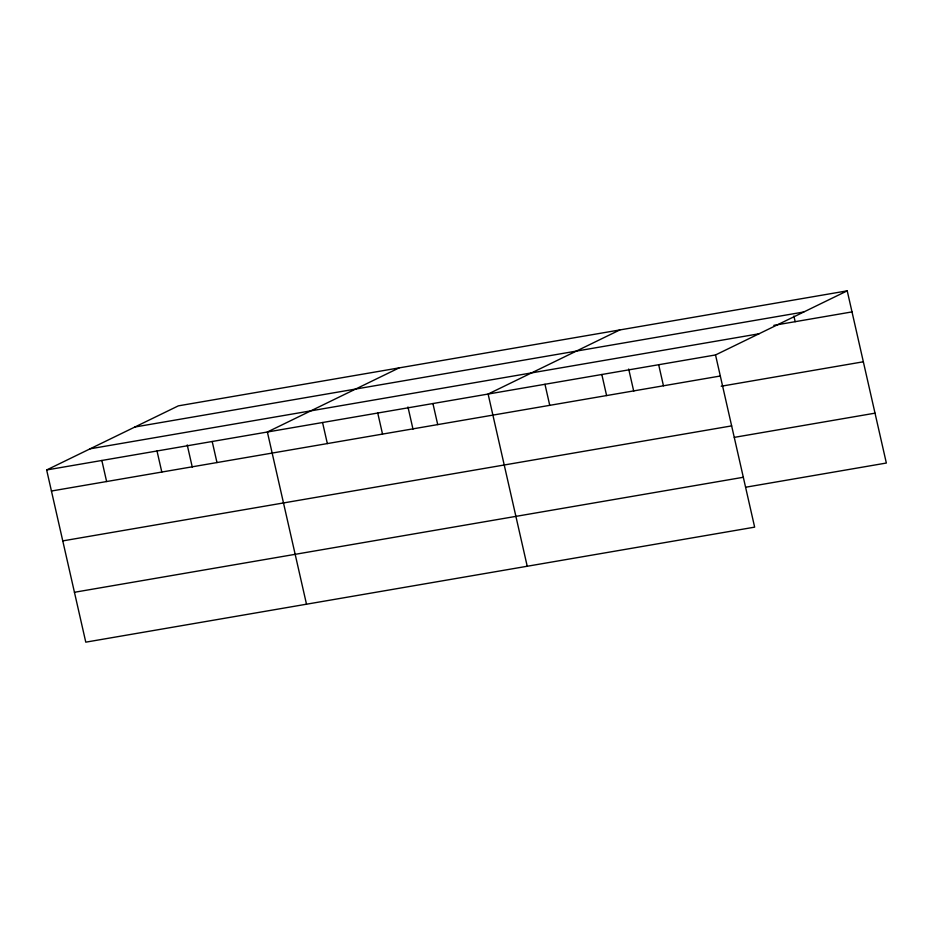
<?xml version="1.0" encoding="UTF-8"?>
<svg xmlns="http://www.w3.org/2000/svg" width="933" height="933" viewBox="0 0 933 933"><rect width="100%" height="100%" fill="white"/><g stroke="black" fill="none" stroke-linecap="round" stroke-linejoin="round"><path stroke-width="1.4" d="M847.222 290.839L715.529 354.948L754.645 527.145L85.778 642.161L46.65 469.964L178.355 405.855L847.222 290.839L886.35 463.036L745.63 487.236M399.079 367.905L267.374 432.002L306.502 604.199M619.804 329.944L488.111 394.053L527.227 566.249M134.888 427.011L803.768 311.995M773.842 325.349L852.016 311.902M90.116 448.808L758.984 333.792M46.65 469.964L715.529 354.948M51.432 491.026L720.311 376.011M721.209 386.227L863.34 361.782M62.768 540.895L731.647 425.891M734.306 437.367L875.014 413.167M74.442 592.28L743.321 477.276M793.878 316.065L795.161 321.687M658.675 364.721L663.456 385.784M628.69 369.025L633.729 391.184M601.82 374.495L606.602 395.569M544.965 384.279L549.747 405.342M432.924 403.534L437.717 424.608M407.954 406.975L412.992 429.145M377.748 413.027L382.53 434.09M322.561 422.521L327.343 443.583M212.199 441.496L216.981 462.558M187.23 444.936L192.268 467.095M157.012 450.977L161.806 472.051M101.837 460.47L106.619 481.533"/></g></svg>
